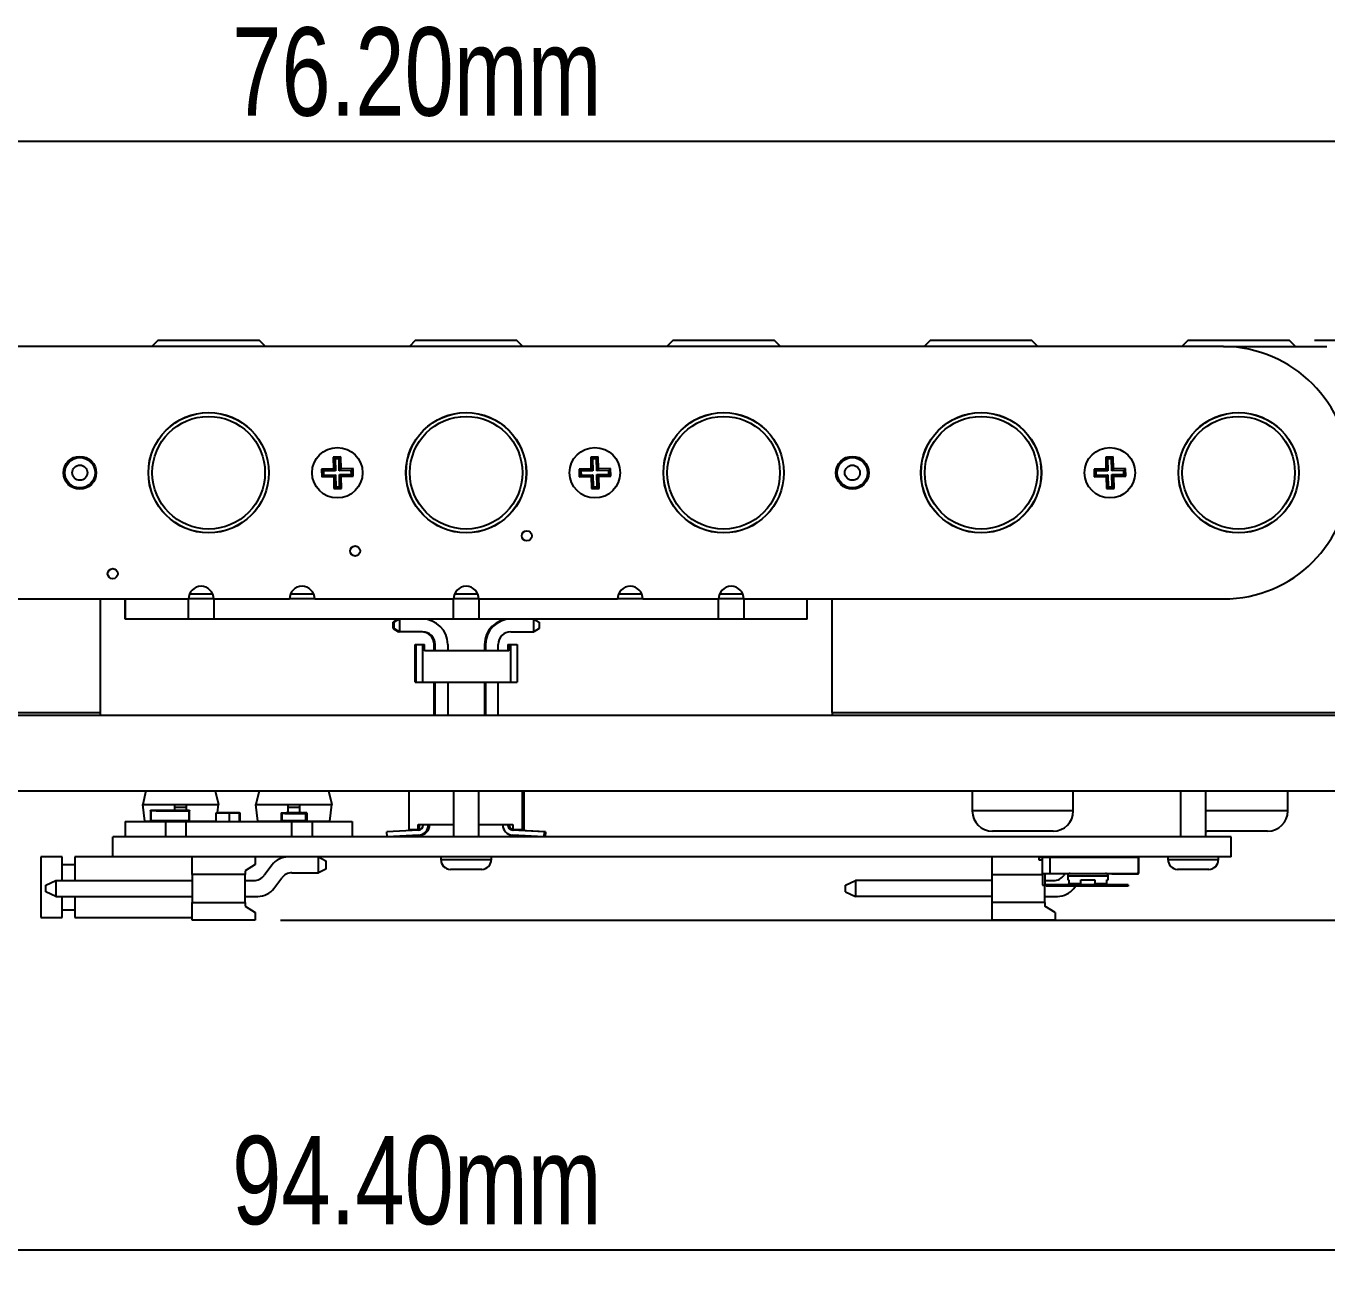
# Model space of a CAD drawing. Header units: millimetres. Extents: x 5 to 292, y 4 to 204.
# Drawn here: x 69 to 120.5, y 63.5 to 113 of the extents above; entities that cross this region are included whole.
import ezdxf

# ---------------------------------------------------------------- set-up
doc = ezdxf.new("R2010")
doc.units = ezdxf.units.MM
doc.layers.add('LAYER_1', color=179, linetype='Continuous')
doc.styles.add('SLDTEXTSTYLE0', font='TXT', dxfattribs={"width": 0.75})
doc.dimstyles.new('SLDDIMSTYLE0', dxfattribs={"dimtxt": 3.5, "dimasz": 3.556, "dimexe": 0, "dimexo": 0.0625, "dimgap": 0.875, "dimtad": 1, "dimrnd": 1e-09, "dimzin": 4, "dimdsep": 46, "dimtxsty": 'SLDTEXTSTYLE0', "dimblk1": 'CLOSED', "dimblk2": 'CLOSED', "dimsah": 1, "dimcen": 0.09, "dimadec": 0, "dimazin": 1, "dimtfac": 1, "dimtofl": 0, "dimtmove": 0, "dimatfit": 3, "dimldrblk": 'CLOSED', "dimfxl": 1, "dimfrac": 2, "dimtolj": 1, "dimtzin": 12, "dimarcsym": 0})
doc.dimstyles.new('SLDDIMSTYLE1', dxfattribs={"dimtxt": 3.5, "dimasz": 3.556, "dimexe": 0, "dimexo": 0.0625, "dimgap": 0.875, "dimtad": 1, "dimrnd": 1e-09, "dimzin": 12, "dimdsep": 46, "dimtxsty": 'SLDTEXTSTYLE0', "dimblk1": 'CLOSED', "dimblk2": 'CLOSED', "dimsah": 1, "dimcen": 0.09, "dimadec": 0, "dimazin": 3, "dimtfac": 1, "dimtmove": 0, "dimatfit": 0, "dimldrblk": 'CLOSED', "dimfxl": 1, "dimfrac": 2, "dimtolj": 1, "dimtzin": 12, "dimarcsym": 0})

# ---------------------------------------------------------------- blocks, each defined once
blk = doc.blocks.new('_CLOSED')
at = {"color": 0, "linetype": 'ByBlock', "lineweight": -2}
for p, q in [((-1, 0.166667), (0, 0)), ((-1, 0.166667), (-1, -0.166667)), ((0, 0), (-1, -0.166667)), ((0, 0), (-1, 0))]:
    blk.add_line(p, q, dxfattribs=at)
blk = doc.blocks.new('_D')
at = {"layer": 'LAYER_1'}
for p, q in [((39.223, 81.688), (39.223, 63.502)), ((133.623, 81.688), (133.623, 63.502)), ((39.223, 64.502), (133.623, 64.502))]:
    blk.add_line(p, q, dxfattribs=at)
at = {"layer": 'LAYER_1', "xscale": 3.556, "yscale": 3.556, "rotation": 180}
blk.add_blockref('_CLOSED', (39.223, 64.502, 1.494), dxfattribs=at)
at = {"layer": 'LAYER_1', "xscale": 3.556, "yscale": 3.556}
blk.add_blockref('_CLOSED', (133.623, 64.502, 1.494), dxfattribs=at)
at = {"layer": 'LAYER_1', "insert": (77.153, 69.013), "char_height": 3.5, "attachment_point": 1, "style": 'SLDTEXTSTYLE0'}
blk.add_mtext('94.40mm', dxfattribs=at)
blk = doc.blocks.new('_D_1')
at = {"layer": 'LAYER_1'}
for p, q in [((48.323, 97.288), (48.323, 109.425)), ((124.523, 97.288), (124.523, 109.425)), ((48.323, 108.425), (124.523, 108.425))]:
    blk.add_line(p, q, dxfattribs=at)
at = {"layer": 'LAYER_1', "xscale": 3.556, "yscale": 3.556, "rotation": 180}
blk.add_blockref('_CLOSED', (48.323, 108.425, 1.494), dxfattribs=at)
at = {"layer": 'LAYER_1', "xscale": 3.556, "yscale": 3.556}
blk.add_blockref('_CLOSED', (124.523, 108.425, 1.494), dxfattribs=at)
at = {"layer": 'LAYER_1', "insert": (77.153, 112.936), "char_height": 3.5, "attachment_point": 1, "style": 'SLDTEXTSTYLE0'}
blk.add_mtext('76.20mm', dxfattribs=at)
blk = doc.blocks.new('_D_2')
at = {"layer": 'LAYER_1'}
for p, q in [((145.849, 100.538), (145.849, 106.888)), ((120.023, 100.538), (146.849, 100.538)), ((145.849, 100.538), (145.849, 77.566)), ((79.07, 77.566), (146.849, 77.566)), ((145.849, 77.566), (145.849, 71.216))]:
    blk.add_line(p, q, dxfattribs=at)
at = {"layer": 'LAYER_1', "xscale": 3.556, "yscale": 3.556}
for p, rotation in [((145.849, 100.538, 1.494), 270), ((145.849, 77.566, 1.494), 90)]:
    blk.add_blockref('_CLOSED', p, dxfattribs=dict(at, rotation=rotation))
at = {"layer": 'LAYER_1', "insert": (141.337, 79.127), "char_height": 3.5, "attachment_point": 1, "rotation": 90, "style": 'SLDTEXTSTYLE0'}
blk.add_mtext('22.97mm', dxfattribs=at)

msp = doc.modelspace()

# ---------------------------------------------------------------- linework, layer by layer
at = {"color": 7, "linetype": 'Continuous', "lineweight": 25}
for p, q in [((74.223, 100.538), (73.973, 100.288)), ((74.223, 100.538), (76.034, 100.538)), ((76.034, 100.538), (78.223, 100.538)), ((78.473, 100.288), (78.223, 100.538)), ((84.423, 100.538), (84.173, 100.288)), ((84.423, 100.538), (88.423, 100.538)), ((88.673, 100.288), (88.423, 100.538)), ((94.623, 100.538), (94.373, 100.288)), ((94.623, 100.538), (98.623, 100.538)), ((98.873, 100.288), (98.623, 100.538)), ((104.823, 100.538), (104.573, 100.288)), ((104.823, 100.538), (108.823, 100.538)), ((109.073, 100.288), (108.823, 100.538)), ((115.023, 100.538), (114.773, 100.288)), ((115.023, 100.538), (118.808, 100.538)), ((118.808, 100.538), (119.023, 100.538)), ((119.273, 100.288), (119.023, 100.538)), ((116.423, 100.288), (56.423, 100.288)), ((116.423, 100.288), (120.523, 100.288)), ((81.458, 95.917), (81.159, 95.91)), ((81.159, 95.91), (81.169, 95.435)), ((81.233, 95.839), (81.159, 95.91)), ((81.387, 95.842), (81.458, 95.917)), ((81.469, 95.442), (81.458, 95.917)), ((91.658, 95.917), (91.359, 95.91)), ((91.433, 95.839), (91.359, 95.91)), ((91.359, 95.91), (91.369, 95.435)), ((91.587, 95.842), (91.658, 95.917)), ((91.669, 95.442), (91.658, 95.917)), ((112.058, 95.917), (111.759, 95.91)), ((111.759, 95.91), (111.769, 95.435)), ((111.833, 95.839), (111.759, 95.91)), ((111.987, 95.842), (112.058, 95.917)), ((112.069, 95.442), (112.058, 95.917)), ((81.169, 95.435), (80.695, 95.424)), ((80.695, 95.424), (80.701, 95.124)), ((80.769, 95.353), (80.695, 95.424)), ((81.244, 95.364), (80.769, 95.353)), ((80.769, 95.353), (80.773, 95.198)), ((81.244, 95.364), (81.169, 95.435)), ((81.387, 95.842), (81.233, 95.839)), ((81.233, 95.839), (81.244, 95.364)), ((81.398, 95.367), (81.387, 95.842)), ((81.398, 95.367), (81.469, 95.442)), ((81.873, 95.378), (81.398, 95.367)), ((81.944, 95.453), (81.469, 95.442)), ((81.873, 95.378), (81.944, 95.453)), ((81.877, 95.224), (81.873, 95.378)), ((81.951, 95.153), (81.944, 95.453)), ((91.369, 95.435), (90.895, 95.424)), ((90.969, 95.353), (90.895, 95.424)), ((90.895, 95.424), (90.901, 95.124)), ((91.444, 95.364), (90.969, 95.353)), ((90.969, 95.353), (90.973, 95.198)), ((91.444, 95.364), (91.369, 95.435)), ((91.587, 95.842), (91.433, 95.839)), ((91.433, 95.839), (91.444, 95.364)), ((91.598, 95.367), (91.587, 95.842)), ((91.598, 95.367), (91.669, 95.442)), ((92.073, 95.378), (91.598, 95.367)), ((92.144, 95.453), (91.669, 95.442)), ((92.073, 95.378), (92.144, 95.453)), ((92.077, 95.224), (92.073, 95.378)), ((92.151, 95.153), (92.144, 95.453)), ((111.769, 95.435), (111.295, 95.424)), ((111.295, 95.424), (111.301, 95.124)), ((111.369, 95.353), (111.295, 95.424)), ((111.844, 95.364), (111.369, 95.353)), ((111.369, 95.353), (111.373, 95.198)), ((111.844, 95.364), (111.769, 95.435)), ((111.987, 95.842), (111.833, 95.839)), ((111.833, 95.839), (111.844, 95.364)), ((111.998, 95.367), (111.987, 95.842)), ((111.998, 95.367), (112.069, 95.442)), ((112.473, 95.378), (111.998, 95.367)), ((112.544, 95.453), (112.069, 95.442)), ((112.473, 95.378), (112.544, 95.453)), ((112.477, 95.224), (112.473, 95.378)), ((112.551, 95.153), (112.544, 95.453)), ((80.773, 95.198), (80.701, 95.124)), ((80.701, 95.124), (81.176, 95.135)), ((80.773, 95.198), (81.247, 95.209)), ((81.247, 95.209), (81.176, 95.135)), ((81.176, 95.135), (81.187, 94.66)), ((81.247, 95.209), (81.258, 94.734)), ((81.402, 95.213), (81.877, 95.224)), ((81.413, 94.738), (81.402, 95.213)), ((81.402, 95.213), (81.476, 95.142)), ((81.476, 95.142), (81.951, 95.153)), ((81.487, 94.667), (81.476, 95.142)), ((81.877, 95.224), (81.951, 95.153)), ((90.973, 95.198), (90.901, 95.124)), ((90.901, 95.124), (91.376, 95.135)), ((90.973, 95.198), (91.447, 95.209)), ((91.447, 95.209), (91.376, 95.135)), ((91.376, 95.135), (91.387, 94.66)), ((91.447, 95.209), (91.458, 94.734)), ((91.602, 95.213), (92.077, 95.224)), ((91.602, 95.213), (91.676, 95.142)), ((91.613, 94.738), (91.602, 95.213)), ((91.676, 95.142), (92.151, 95.153)), ((91.687, 94.667), (91.676, 95.142)), ((92.077, 95.224), (92.151, 95.153)), ((111.373, 95.198), (111.301, 95.124)), ((111.301, 95.124), (111.776, 95.135)), ((111.373, 95.198), (111.847, 95.209)), ((111.847, 95.209), (111.776, 95.135)), ((111.776, 95.135), (111.787, 94.66)), ((111.847, 95.209), (111.858, 94.734)), ((112.002, 95.213), (112.477, 95.224)), ((112.013, 94.738), (112.002, 95.213)), ((112.002, 95.213), (112.076, 95.142)), ((112.076, 95.142), (112.551, 95.153)), ((112.087, 94.667), (112.076, 95.142)), ((112.477, 95.224), (112.551, 95.153)), ((81.258, 94.734), (81.187, 94.66)), ((81.187, 94.66), (81.487, 94.667)), ((81.258, 94.734), (81.413, 94.738)), ((81.413, 94.738), (81.487, 94.667)), ((91.458, 94.734), (91.387, 94.66)), ((91.387, 94.66), (91.687, 94.667)), ((91.458, 94.734), (91.613, 94.738)), ((91.613, 94.738), (91.687, 94.667)), ((111.858, 94.734), (111.787, 94.66)), ((111.787, 94.66), (112.087, 94.667)), ((111.858, 94.734), (112.013, 94.738)), ((112.013, 94.738), (112.087, 94.667)), ((56.423, 90.288), (75.423, 90.288)), ((71.923, 90.288), (71.923, 85.788)), ((72.915, 89.488), (72.915, 90.288)), ((72.927, 89.488), (72.927, 90.288)), ((75.421, 89.488), (75.421, 90.288)), ((76.423, 90.288), (75.423, 90.288)), ((75.465, 90.488), (76.381, 90.488)), ((76.423, 90.288), (79.423, 90.288)), ((76.441, 89.488), (76.441, 90.288)), ((80.423, 90.288), (79.423, 90.288)), ((79.465, 90.488), (80.381, 90.488)), ((80.423, 90.288), (85.923, 90.288)), ((85.921, 89.488), (85.921, 90.288)), ((86.923, 90.288), (85.923, 90.288)), ((85.965, 90.488), (86.881, 90.488)), ((86.923, 90.288), (92.423, 90.288)), ((86.941, 89.488), (86.941, 90.288)), ((93.423, 90.288), (92.423, 90.288)), ((92.465, 90.488), (93.381, 90.488)), ((93.423, 90.288), (96.423, 90.288)), ((96.421, 89.488), (96.421, 90.288)), ((97.423, 90.288), (96.423, 90.288)), ((96.465, 90.488), (97.381, 90.488)), ((97.423, 90.288), (116.423, 90.288)), ((97.441, 89.488), (97.441, 90.288)), ((99.931, 89.488), (99.931, 90.288)), ((100.923, 85.788), (100.923, 90.288)), ((72.927, 89.488), (72.915, 89.488)), ((73.927, 89.488), (72.927, 89.488)), ((75.421, 89.488), (73.927, 89.488)), ((76.441, 89.488), (75.421, 89.488)), ((85.921, 89.488), (76.441, 89.488)), ((83.745, 89.488), (83.528, 89.363)), ((83.528, 89.113), (83.528, 89.363)), ((83.784, 89.488), (83.568, 89.363)), ((83.568, 89.113), (83.568, 89.363)), ((83.745, 89.488), (83.745, 89.465)), ((83.784, 89.488), (83.784, 88.988)), ((86.941, 89.488), (85.921, 89.488)), ((96.421, 89.488), (86.941, 89.488)), ((89.101, 88.988), (89.101, 89.488)), ((89.101, 89.488), (89.318, 89.363)), ((89.318, 89.363), (89.318, 89.113)), ((97.441, 89.488), (96.421, 89.488)), ((98.931, 89.488), (97.441, 89.488)), ((99.931, 89.488), (98.931, 89.488)), ((83.528, 89.113), (83.745, 88.988)), ((83.568, 89.113), (83.784, 88.988)), ((83.745, 89.011), (83.745, 88.988)), ((83.784, 88.988), (83.745, 88.988)), ((84.693, 88.988), (83.784, 88.988)), ((88.193, 88.988), (89.101, 88.988)), ((89.318, 89.113), (89.101, 88.988)), ((84.403, 88.488), (84.443, 88.488)), ((84.403, 86.988), (84.403, 88.488)), ((84.443, 88.488), (84.693, 88.488)), ((84.443, 86.988), (84.443, 88.488)), ((84.693, 88.488), (84.693, 86.988)), ((84.693, 88.488), (84.768, 88.488)), ((84.768, 88.238), (84.768, 88.488)), ((88.118, 88.238), (84.768, 88.238)), ((85.153, 88.238), (85.153, 88.488)), ((85.193, 88.238), (85.193, 88.488)), ((85.693, 88.488), (85.693, 88.238)), ((87.153, 88.488), (87.153, 88.238)), ((87.193, 88.488), (87.193, 88.238)), ((87.693, 88.238), (87.693, 88.488)), ((88.078, 88.488), (88.118, 88.488)), ((88.078, 88.488), (88.078, 88.238)), ((88.118, 88.488), (88.118, 88.238)), ((88.118, 88.488), (88.193, 88.488)), ((88.193, 86.988), (88.193, 88.488)), ((88.193, 88.488), (88.443, 88.488)), ((88.443, 88.488), (88.443, 86.988)), ((84.403, 86.988), (84.443, 86.988)), ((84.443, 86.988), (84.693, 86.988)), ((84.693, 86.988), (88.193, 86.988)), ((85.153, 85.688), (85.153, 86.988)), ((85.193, 85.688), (85.193, 86.988)), ((85.693, 86.988), (85.693, 85.688)), ((87.153, 86.988), (87.153, 85.688)), ((87.193, 86.988), (87.193, 85.688)), ((87.693, 85.688), (87.693, 86.988)), ((88.193, 86.988), (88.443, 86.988)), ((48.323, 85.788), (71.923, 85.788)), ((51.623, 85.688), (121.223, 85.688)), ((71.923, 85.788), (71.923, 85.688)), ((100.923, 85.788), (100.923, 85.688)), ((100.923, 85.788), (124.523, 85.788)), ((51.623, 82.688), (121.223, 82.688)), ((73.738, 82.688), (73.611, 82.138)), ((76.484, 82.688), (76.611, 82.138)), ((78.225, 82.688), (78.098, 82.138)), ((80.971, 82.688), (81.098, 82.138)), ((84.149, 82.688), (84.149, 81.151)), ((85.923, 82.688), (85.923, 80.866)), ((86.923, 80.866), (86.923, 82.688)), ((88.649, 82.688), (88.649, 81.151)), ((88.702, 82.688), (88.702, 81.151)), ((106.473, 82.688), (106.473, 81.888)), ((110.473, 81.888), (110.473, 82.688)), ((114.723, 82.688), (114.723, 80.866)), ((115.723, 80.866), (115.723, 82.688)), ((118.973, 81.888), (118.973, 82.688)), ((73.691, 81.488), (73.611, 82.138)), ((73.611, 82.138), (74.869, 82.138)), ((74.869, 82.138), (75.352, 82.138)), ((74.869, 82.138), (74.869, 82.038)), ((74.869, 82.038), (75.352, 82.038)), ((74.869, 82.038), (74.869, 81.915)), ((75.352, 82.038), (75.352, 82.138)), ((75.352, 82.138), (76.611, 82.138)), ((75.352, 81.916), (75.352, 82.038)), ((76.572, 81.826), (76.611, 82.138)), ((78.177, 81.488), (78.098, 82.138)), ((78.098, 82.138), (79.356, 82.138)), ((79.356, 82.138), (79.839, 82.138)), ((79.356, 82.138), (79.356, 82.038)), ((79.356, 82.038), (79.839, 82.038)), ((79.356, 82.038), (79.356, 81.826)), ((79.839, 82.038), (79.839, 82.138)), ((79.839, 82.138), (81.098, 82.138)), ((79.839, 81.826), (79.839, 82.038)), ((81.018, 81.488), (81.098, 82.138)), ((72.913, 81.466), (72.913, 80.866)), ((72.913, 81.466), (73.913, 81.466)), ((73.691, 81.488), (73.915, 81.488)), ((73.765, 81.466), (73.765, 81.488)), ((73.913, 81.466), (74.508, 81.466)), ((73.915, 81.916), (74.135, 81.916)), ((73.915, 81.911), (73.915, 81.916)), ((73.915, 81.911), (73.915, 81.471)), ((74.14, 81.911), (73.915, 81.911)), ((73.915, 81.471), (74.215, 81.471)), ((73.915, 81.466), (73.915, 81.471)), ((74.14, 81.886), (73.945, 81.886)), ((73.945, 81.496), (73.945, 81.886)), ((74.215, 81.496), (73.945, 81.496)), ((74.14, 81.911), (74.135, 81.916)), ((74.135, 81.916), (74.215, 81.916)), ((74.14, 81.911), (74.14, 81.886)), ((74.215, 81.911), (74.14, 81.911)), ((74.14, 81.886), (75.24, 81.886)), ((74.215, 81.916), (74.215, 81.915)), ((74.215, 81.91), (74.22, 81.915)), ((74.215, 81.915), (74.22, 81.915)), ((75.165, 81.91), (74.215, 81.91)), ((74.215, 81.91), (74.215, 81.886)), ((74.215, 81.471), (74.215, 81.496)), ((75.165, 81.496), (74.215, 81.496)), ((74.215, 81.471), (74.215, 81.466)), ((74.22, 81.915), (75.16, 81.915)), ((74.288, 81.471), (74.283, 81.466)), ((74.288, 81.471), (74.288, 81.496)), ((74.288, 81.471), (74.29, 81.471)), ((74.29, 81.471), (74.29, 81.496)), ((74.29, 81.488), (74.869, 81.488)), ((74.416, 81.466), (74.416, 81.488)), ((74.508, 81.466), (74.508, 80.866)), ((74.508, 81.466), (75.318, 81.466)), ((74.869, 81.466), (74.869, 81.496)), ((75.09, 81.496), (75.09, 81.471)), ((75.09, 81.471), (75.092, 81.471)), ((75.092, 81.496), (75.092, 81.471)), ((75.097, 81.466), (75.092, 81.471)), ((75.165, 81.91), (75.16, 81.915)), ((75.16, 81.915), (75.165, 81.915)), ((75.165, 81.915), (75.165, 81.916)), ((75.165, 81.916), (75.245, 81.916)), ((75.24, 81.911), (75.165, 81.911)), ((75.165, 81.886), (75.165, 81.91)), ((75.165, 81.496), (75.165, 81.471)), ((75.435, 81.496), (75.165, 81.496)), ((75.165, 81.471), (75.465, 81.471)), ((75.165, 81.466), (75.165, 81.471)), ((75.24, 81.911), (75.245, 81.916)), ((75.24, 81.911), (75.24, 81.886)), ((75.465, 81.911), (75.24, 81.911)), ((75.24, 81.886), (75.435, 81.886)), ((75.245, 81.916), (75.465, 81.916)), ((75.318, 81.466), (75.318, 80.866)), ((75.318, 81.466), (79.508, 81.466)), ((75.435, 81.886), (75.435, 81.496)), ((75.465, 81.916), (75.465, 81.911)), ((75.465, 81.471), (75.465, 81.911)), ((75.465, 81.488), (76.523, 81.488)), ((75.465, 81.471), (75.465, 81.466)), ((75.692, 81.488), (75.692, 81.466)), ((75.805, 81.488), (75.805, 81.466)), ((76.289, 81.466), (76.289, 81.488)), ((76.393, 81.466), (76.393, 81.488)), ((76.442, 81.488), (76.442, 81.466)), ((76.523, 81.466), (76.523, 81.816)), ((76.523, 81.816), (77.033, 81.816)), ((76.528, 81.826), (76.528, 81.816)), ((76.528, 81.826), (77.028, 81.826)), ((77.028, 81.826), (77.028, 81.816)), ((77.028, 81.826), (77.444, 81.826)), ((77.033, 81.816), (77.033, 81.471)), ((77.033, 81.816), (77.449, 81.816)), ((77.033, 81.471), (77.033, 81.466)), ((77.444, 81.826), (77.444, 81.816)), ((77.444, 81.826), (77.447, 81.826)), ((77.447, 81.826), (77.447, 81.816)), ((77.449, 81.816), (77.449, 81.466)), ((77.449, 81.816), (77.449, 81.816)), ((77.449, 81.816), (77.449, 81.786)), ((77.449, 81.816), (77.453, 81.816)), ((77.449, 81.496), (77.449, 81.786)), ((77.449, 81.786), (77.449, 81.786)), ((77.449, 81.786), (77.453, 81.786)), ((77.45, 81.496), (77.449, 81.496)), ((77.45, 81.466), (77.45, 81.496)), ((77.452, 81.496), (77.45, 81.496)), ((77.452, 81.496), (77.452, 81.466)), ((77.453, 81.496), (77.452, 81.496)), ((77.453, 81.816), (77.453, 81.786)), ((77.453, 81.816), (77.453, 81.816)), ((77.453, 81.466), (77.453, 81.816)), ((77.453, 81.786), (77.453, 81.496)), ((77.453, 81.786), (77.453, 81.786)), ((78.177, 81.488), (79.09, 81.488)), ((78.42, 81.488), (78.42, 81.466)), ((78.903, 81.466), (78.903, 81.488)), ((79.09, 81.816), (79.24, 81.816)), ((79.09, 81.816), (79.09, 81.471)), ((79.09, 81.471), (79.34, 81.471)), ((79.24, 81.786), (79.12, 81.786)), ((79.12, 81.496), (79.12, 81.786)), ((79.12, 81.786), (79.12, 81.496)), ((79.34, 81.496), (79.12, 81.496)), ((79.12, 81.496), (79.12, 81.496)), ((79.24, 81.816), (79.24, 81.786)), ((79.24, 81.816), (79.241, 81.816)), ((79.24, 81.786), (79.24, 81.786)), ((79.24, 81.786), (79.94, 81.786)), ((79.241, 81.816), (79.241, 81.786)), ((79.241, 81.816), (79.291, 81.816)), ((79.29, 81.815), (79.29, 81.786)), ((79.29, 81.815), (79.89, 81.815)), ((79.291, 81.826), (79.291, 81.816)), ((79.291, 81.826), (79.891, 81.826)), ((79.291, 81.816), (79.891, 81.816)), ((79.34, 81.466), (79.34, 81.496)), ((79.34, 81.471), (79.34, 81.496)), ((79.34, 81.496), (79.34, 81.496)), ((79.84, 81.496), (79.34, 81.496)), ((79.389, 81.466), (79.389, 81.496)), ((79.392, 81.466), (79.392, 81.496)), ((79.392, 81.466), (79.392, 81.496)), ((79.394, 81.466), (79.394, 81.496)), ((79.397, 81.466), (79.397, 81.496)), ((79.397, 81.466), (79.397, 81.496)), ((79.4, 81.466), (79.4, 81.496)), ((79.402, 81.466), (79.402, 81.496)), ((79.403, 81.466), (79.403, 81.496)), ((79.405, 81.466), (79.405, 81.496)), ((79.407, 81.466), (79.407, 81.496)), ((79.408, 81.466), (79.408, 81.496)), ((79.41, 81.466), (79.41, 81.496)), ((79.412, 81.466), (79.412, 81.496)), ((79.413, 81.466), (79.413, 81.496)), ((79.415, 81.466), (79.415, 81.496)), ((79.418, 81.466), (79.418, 81.496)), ((79.418, 81.466), (79.418, 81.496)), ((79.508, 81.466), (79.508, 80.866)), ((79.508, 81.466), (80.318, 81.466)), ((79.792, 81.496), (79.792, 81.466)), ((79.792, 81.496), (79.792, 81.466)), ((79.84, 81.496), (79.84, 81.466)), ((80.06, 81.496), (79.84, 81.496)), ((79.89, 81.786), (79.89, 81.815)), ((79.89, 81.815), (79.891, 81.815)), ((79.891, 81.826), (79.891, 81.816)), ((79.891, 81.826), (79.893, 81.826)), ((79.891, 81.816), (79.891, 81.816)), ((79.891, 81.816), (79.94, 81.816)), ((79.891, 81.786), (79.891, 81.815)), ((79.892, 81.816), (79.893, 81.816)), ((79.893, 81.826), (79.896, 81.826)), ((79.893, 81.826), (79.893, 81.816)), ((79.896, 81.826), (79.896, 81.816)), ((79.896, 81.826), (79.898, 81.826)), ((79.898, 81.826), (79.901, 81.826)), ((79.898, 81.826), (79.898, 81.816)), ((79.901, 81.826), (79.901, 81.816)), ((79.901, 81.826), (79.903, 81.826)), ((79.903, 81.826), (79.906, 81.826)), ((79.903, 81.826), (79.903, 81.816)), ((79.906, 81.826), (79.906, 81.816)), ((79.906, 81.826), (79.909, 81.826)), ((79.909, 81.826), (79.909, 81.816)), ((79.909, 81.826), (79.911, 81.826)), ((79.911, 81.826), (79.911, 81.816)), ((79.911, 81.826), (79.914, 81.826)), ((79.914, 81.826), (79.917, 81.826)), ((79.914, 81.826), (79.914, 81.816)), ((79.917, 81.826), (79.917, 81.816)), ((79.917, 81.826), (79.919, 81.826)), ((79.919, 81.826), (79.919, 81.816)), ((79.94, 81.816), (79.94, 81.786)), ((80.09, 81.816), (79.94, 81.816)), ((79.94, 81.786), (80.06, 81.786)), ((80.06, 81.786), (80.06, 81.496)), ((80.09, 81.466), (80.09, 81.816)), ((80.09, 81.816), (80.093, 81.816)), ((80.096, 81.816), (80.093, 81.816)), ((80.093, 81.816), (80.093, 81.466)), ((80.096, 81.466), (80.096, 81.816)), ((80.096, 81.816), (80.098, 81.816)), ((80.101, 81.816), (80.098, 81.816)), ((80.098, 81.816), (80.098, 81.466)), ((80.101, 81.466), (80.101, 81.816)), ((80.101, 81.816), (80.103, 81.816)), ((80.106, 81.816), (80.103, 81.816)), ((80.103, 81.816), (80.103, 81.466)), ((80.106, 81.466), (80.106, 81.816)), ((80.106, 81.816), (80.108, 81.816)), ((80.108, 81.816), (80.108, 81.466)), ((80.111, 81.816), (80.108, 81.816)), ((80.111, 81.466), (80.111, 81.816)), ((80.111, 81.816), (80.114, 81.816)), ((80.116, 81.816), (80.114, 81.816)), ((80.114, 81.816), (80.114, 81.466)), ((80.116, 81.466), (80.116, 81.816)), ((80.116, 81.816), (80.119, 81.816)), ((80.119, 81.816), (80.119, 81.466)), ((80.119, 81.488), (81.018, 81.488)), ((80.292, 81.488), (80.292, 81.466)), ((80.318, 81.466), (80.318, 80.866)), ((80.318, 81.466), (80.913, 81.466)), ((80.776, 81.466), (80.776, 81.488)), ((80.913, 81.466), (81.913, 81.466)), ((81.913, 81.466), (81.913, 80.866)), ((84.535, 81.131), (83.286, 81.065)), ((83.297, 80.866), (83.286, 81.065)), ((84.545, 80.931), (83.297, 80.866)), ((84.598, 80.931), (83.35, 80.866)), ((84.149, 81.151), (84.524, 81.151)), ((84.524, 81.351), (85.923, 81.351)), ((84.524, 81.151), (84.524, 81.351)), ((84.524, 81.151), (84.577, 81.151)), ((84.577, 81.151), (84.577, 81.351)), ((84.724, 81.331), (84.724, 81.351)), ((84.924, 81.331), (84.924, 81.351)), ((84.977, 81.331), (84.977, 81.351)), ((86.923, 81.351), (88.274, 81.351)), ((87.874, 81.351), (87.874, 81.331)), ((88.074, 81.351), (88.074, 81.331)), ((88.127, 81.351), (88.127, 81.331)), ((89.501, 80.866), (88.253, 80.931)), ((89.512, 81.065), (88.264, 81.131)), ((88.274, 81.351), (88.274, 81.151)), ((88.274, 81.151), (88.649, 81.151)), ((89.565, 81.065), (88.317, 81.131)), ((88.649, 81.151), (88.702, 81.151)), ((89.512, 81.065), (89.501, 80.866)), ((89.565, 81.065), (89.555, 80.866)), ((109.673, 81.088), (107.273, 81.088)), ((115.723, 81.09), (115.773, 81.088)), ((118.173, 81.088), (115.773, 81.088)), ((72.423, 80.066), (72.423, 80.866)), ((74.423, 80.866), (72.423, 80.866)), ((114.723, 80.866), (74.423, 80.866)), ((83.35, 80.866), (83.35, 80.869)), ((89.555, 80.866), (89.502, 80.869)), ((116.723, 80.866), (114.723, 80.866)), ((116.723, 80.066), (116.723, 80.866)), ((70.42, 80.066), (69.57, 80.066)), ((69.57, 80.066), (69.57, 77.666)), ((70.42, 79.131), (70.42, 80.066)), ((72.423, 80.066), (70.92, 80.066)), ((70.92, 80.066), (70.92, 79.131)), ((74.423, 80.066), (72.423, 80.066)), ((114.723, 80.066), (74.423, 80.066)), ((75.57, 79.366), (75.57, 80.066)), ((78.07, 80.066), (78.07, 79.766)), ((80.57, 79.436), (80.57, 80.066)), ((80.57, 80.066), (80.87, 79.916)), ((80.87, 79.916), (80.87, 79.586)), ((85.423, 80.066), (85.423, 79.966)), ((87.423, 79.966), (87.423, 80.066)), ((107.25, 80.066), (107.25, 79.366)), ((109.103, 80.048), (109.103, 79.948)), ((109.253, 80.048), (109.103, 80.048)), ((109.103, 79.948), (109.253, 79.948)), ((109.253, 79.413), (109.253, 80.048)), ((109.553, 80.048), (109.253, 80.048)), ((109.553, 79.413), (109.553, 80.048)), ((113.003, 80.048), (109.553, 80.048)), ((109.75, 80.066), (109.75, 80.048)), ((109.75, 80.066), (109.75, 80.048)), ((112.165, 80.066), (112.165, 80.053)), ((112.165, 80.053), (113.027, 80.053)), ((112.25, 80.048), (112.25, 80.053)), ((112.275, 80.053), (112.285, 80.048)), ((112.276, 80.053), (112.286, 80.048)), ((113.053, 79.998), (113.053, 80.028)), ((113.053, 79.463), (113.053, 79.998)), ((113.065, 79.438), (113.065, 80.028)), ((114.223, 80.066), (114.223, 79.966)), ((116.723, 80.066), (114.723, 80.066)), ((116.223, 79.966), (116.223, 80.066)), ((70.42, 79.766), (70.92, 79.766)), ((77.67, 79.366), (75.57, 79.366)), ((75.57, 79.366), (75.57, 78.266)), ((78.07, 79.766), (77.67, 79.516)), ((77.67, 79.516), (77.67, 79.366)), ((77.67, 78.266), (77.67, 79.366)), ((78.73, 79.745), (78.42, 79.331)), ((79.52, 79.436), (80.57, 79.436)), ((80.87, 79.586), (80.57, 79.436)), ((85.842, 79.566), (85.799, 79.568)), ((86.273, 79.566), (85.842, 79.566)), ((86.274, 79.568), (86.273, 79.566)), ((86.572, 79.568), (86.274, 79.568)), ((86.573, 79.566), (86.572, 79.568)), ((87.004, 79.566), (86.573, 79.566)), ((87.047, 79.568), (87.004, 79.566)), ((107.25, 79.366), (107.25, 78.266)), ((107.25, 79.366), (109.253, 79.366)), ((109.253, 79.413), (109.553, 79.413)), ((109.253, 79.413), (109.253, 78.948)), ((109.353, 78.948), (109.353, 79.413)), ((109.553, 79.413), (113.003, 79.413)), ((110.161, 79.413), (110.099, 79.331)), ((111.793, 79.4), (111.793, 79.413)), ((111.994, 79.4), (111.793, 79.4)), ((111.994, 79.413), (111.994, 79.4)), ((111.994, 79.4), (113.027, 79.4)), ((113.027, 79.413), (113.003, 79.413)), ((113.053, 79.438), (113.053, 79.463)), ((114.642, 79.566), (114.599, 79.568)), ((115.073, 79.566), (114.642, 79.566)), ((115.074, 79.568), (115.073, 79.566)), ((115.372, 79.568), (115.074, 79.568)), ((115.373, 79.566), (115.372, 79.568)), ((115.804, 79.566), (115.373, 79.566)), ((115.847, 79.568), (115.804, 79.566)), ((69.77, 78.951), (70.17, 79.131)), ((69.77, 78.681), (69.77, 78.951)), ((70.17, 79.131), (70.17, 78.501)), ((70.17, 79.131), (75.57, 79.131)), ((77.67, 79.131), (78.019, 79.131)), ((78.809, 78.821), (79.12, 79.235)), ((101.45, 78.951), (101.85, 79.131)), ((101.45, 78.681), (101.45, 78.951)), ((101.85, 79.131), (101.85, 78.501)), ((107.25, 79.131), (101.85, 79.131)), ((109.253, 78.948), (109.353, 78.948)), ((109.35, 78.266), (109.35, 78.948)), ((109.353, 79.131), (109.699, 79.131)), ((109.393, 78.963), (109.393, 78.913)), ((109.538, 78.963), (109.393, 78.963)), ((109.538, 78.913), (109.393, 78.913)), ((109.538, 78.963), (109.538, 78.913)), ((112.303, 78.963), (109.538, 78.963)), ((112.303, 78.913), (109.538, 78.913)), ((110.253, 79.313), (110.253, 79.163)), ((110.253, 79.163), (110.301, 79.163)), ((110.301, 79.163), (110.301, 79.013)), ((110.301, 79.013), (110.778, 79.013)), ((110.489, 78.821), (110.558, 78.913)), ((110.49, 78.821), (110.559, 78.913)), ((110.778, 79.163), (111.328, 79.163)), ((110.778, 79.013), (110.778, 79.163)), ((111.328, 79.163), (111.328, 79.013)), ((111.328, 79.013), (111.804, 79.013)), ((111.804, 79.163), (111.853, 79.163)), ((111.804, 79.013), (111.804, 79.163)), ((111.853, 79.163), (111.853, 79.313)), ((112.303, 78.913), (112.303, 78.963)), ((112.653, 78.963), (112.303, 78.963)), ((112.653, 78.913), (112.303, 78.913)), ((112.653, 78.963), (112.653, 78.913)), ((70.17, 78.501), (69.77, 78.681)), ((70.17, 78.501), (75.57, 78.501)), ((70.42, 77.666), (70.42, 78.501)), ((70.92, 78.501), (70.92, 77.666)), ((77.67, 78.501), (78.169, 78.501)), ((101.45, 78.681), (101.85, 78.501)), ((107.25, 78.501), (101.85, 78.501)), ((109.35, 78.266), (109.35, 78.501)), ((109.35, 78.501), (109.849, 78.501)), ((70.42, 77.966), (70.92, 77.966)), ((75.57, 77.566), (75.57, 78.266)), ((75.57, 78.266), (77.67, 78.266)), ((77.67, 78.266), (77.67, 78.116)), ((77.67, 78.116), (78.07, 77.866)), ((78.07, 77.866), (78.07, 77.566)), ((109.35, 78.266), (107.25, 78.266)), ((107.25, 78.266), (107.25, 77.566)), ((109.35, 78.266), (109.35, 78.266)), ((109.35, 78.266), (109.35, 78.116)), ((109.35, 78.266), (109.35, 78.116)), ((109.75, 77.866), (109.35, 78.116)), ((109.75, 77.866), (109.35, 78.116)), ((109.75, 77.866), (109.75, 77.566)), ((109.75, 77.866), (109.75, 77.566)), ((69.57, 77.666), (70.42, 77.666)), ((70.92, 77.666), (75.57, 77.666)), ((78.07, 77.566), (75.57, 77.566)), ((109.75, 77.566), (107.25, 77.566)), ((109.75, 77.566), (109.75, 77.566))]:
    msp.add_line(p, q, dxfattribs=at)
at = {"color": 8, "linetype": 'Continuous', "lineweight": 25}
for p, q in [((74.215, 81.471), (74.288, 81.471)), ((75.092, 81.471), (75.165, 81.471)), ((110.473, 81.888), (106.473, 81.888)), ((118.973, 81.888), (115.723, 81.888)), ((85.423, 79.966), (87.423, 79.966)), ((114.223, 79.966), (116.223, 79.966)), ((110.253, 79.313), (111.853, 79.313))]:
    msp.add_line(p, q, dxfattribs=at)
at = {"color": 7, "linetype": 'Continuous', "lineweight": 25, "flags": 128}
msp.add_lwpolyline([(111.05, 80.066), (110.957, 80.06), (110.882, 80.048)], dxfattribs=at)
at = {"color": 7, "linetype": 'Continuous', "lineweight": 25}
for centre, radius in [((76.223, 95.288), 2.385), ((76.223, 95.288), 2.381), ((76.223, 95.288), 2.231), ((86.423, 95.288), 2.385), ((86.423, 95.288), 2.381), ((86.423, 95.288), 2.231), ((96.623, 95.288), 2.385), ((96.623, 95.288), 2.381), ((96.623, 95.288), 2.231), ((106.823, 95.288), 2.385), ((106.823, 95.288), 2.381), ((106.823, 95.288), 2.231), ((117.023, 95.288), 2.385), ((117.023, 95.288), 2.381), ((117.023, 95.288), 2.231), ((71.123, 95.288), 0.65), ((71.123, 95.288), 0.6), ((81.323, 95.288), 1), ((91.523, 95.288), 1), ((101.723, 95.288), 0.65), ((101.723, 95.288), 0.6), ((111.923, 95.288), 1), ((71.123, 95.288), 0.3), ((101.723, 95.288), 0.3), ((88.823, 92.788), 0.2), ((82.023, 92.188), 0.2), ((72.423, 91.288), 0.2)]:
    msp.add_circle(centre, radius, dxfattribs=at)
for centre, radius, start, end in [((116.379, 95.244), 5.044, 0.5, 89.5), ((116.423, 95.288), 5, 270, 0), ((75.923, 90.288), 0.5, 0, 180), ((79.923, 90.288), 0.5, 0, 180), ((86.423, 90.288), 0.5, 0, 180), ((92.923, 90.288), 0.5, 0, 180), ((96.923, 90.288), 0.5, 0, 180), ((84.693, 88.488), 1, 0, 90), ((88.153, 88.488), 1, 90, 180), ((88.193, 88.488), 1, 90, 180), ((84.653, 88.488), 0.5, 360, 90), ((84.693, 88.488), 0.5, 360, 90), ((88.193, 88.488), 0.5, 90, 180), ((74.285, 81.471), 0.005, 269.9771, 0.0229), ((75.095, 81.471), 0.005, 180.062, 269.9807), ((77.028, 81.471), 0.005, 270, 0), ((79.352, 81.47), 0.261, 179.7293, 180.8257), ((79.602, 81.47), 0.261, 179.7293, 180.8257), ((107.273, 81.888), 0.8, 180, 270), ((109.673, 81.888), 0.8, 270, 0), ((118.173, 81.888), 0.8, 270, 0), ((84.524, 81.331), 0.2, 273, 360), ((84.524, 81.331), 0.4, 273, 360), ((84.577, 81.331), 0.4, 273, 360), ((88.274, 81.331), 0.4, 180, 267), ((88.274, 81.331), 0.2, 180, 267), ((88.327, 81.331), 0.2, 180, 267), ((79.37, 79.266), 0.8, 90, 143.1792), ((85.823, 79.966), 0.4, 180, 266.5132), ((87.023, 79.966), 0.4, 273.4832, 0), ((113.003, 79.998), 0.05, 0, 90), ((113.027, 80.028), 0.0381, 0, 90), ((113.027, 80.028), 0.0254, 360, 90), ((114.623, 79.966), 0.4, 180, 266.5132), ((115.823, 79.966), 0.4, 273.4832, 0), ((79.52, 78.936), 0.5, 90, 143.1792), ((110.353, 79.313), 0.1, 90, 180), ((111.753, 79.313), 0.1, 65.9727, 90), ((111.753, 79.313), 0.1, 360, 60.8092), ((113.003, 79.463), 0.05, 270, 360), ((113.027, 79.438), 0.0254, 270, 0), ((113.027, 79.438), 0.0381, 270, 360), ((78.019, 79.631), 0.5, 270, 323.1792), ((109.699, 79.631), 0.5, 270, 323.1792), ((78.169, 79.301), 0.8, 270, 323.1792), ((109.849, 79.301), 0.8, 270, 323.1792), ((109.849, 79.301), 0.8, 270, 323.1792)]:
    msp.add_arc(centre, radius, start, end, dxfattribs=at)
for points, knots in [([(110.248, 78.963), (110.255, 78.964), (110.267, 78.965), (110.283, 78.974), (110.295, 78.988), (110.301, 79.002), (110.301, 79.01), (110.301, 79.013)], [0, 0, 0, 0, 0.231055, 0.462297, 0.687553, 0.899906, 1, 1, 1, 1]), ([(110.778, 78.963), (110.778, 78.964), (110.778, 78.965), (110.778, 78.974), (110.778, 78.988), (110.778, 79.002), (110.778, 79.01), (110.778, 79.013)], [0, 0, 0, 0, 0.23108, 0.46231, 0.687552, 0.899911, 1, 1, 1, 1]), ([(111.328, 78.963), (111.328, 78.964), (111.328, 78.965), (111.328, 78.974), (111.328, 78.988), (111.328, 79.002), (111.328, 79.01), (111.328, 79.013)], [0, 0, 0, 0, 0.23108, 0.46231, 0.687552, 0.899911, 1, 1, 1, 1]), ([(111.857, 78.963), (111.851, 78.964), (111.838, 78.965), (111.822, 78.974), (111.81, 78.988), (111.804, 79.002), (111.804, 79.01), (111.804, 79.013)], [0, 0, 0, 0, 0.2310538, 0.4622958, 0.6875522, 0.8999061, 1, 1, 1, 1])]:
    msp.add_open_spline(points, degree=3, knots=knots, dxfattribs=at)

# ---------------------------------------------------------------- dimensions: what is measured, and where the dimension line sits
at = {"layer": 'LAYER_1'}
for base, p1, p2, picture, middle in [((124.523, 108.425), (48.323, 96.288), (124.523, 96.288), '_D_1', (87.346, 108.425)), ((133.623, 64.502), (39.223, 82.688), (133.623, 82.688), '_D', (87.346, 64.502))]:
    dim = msp.add_linear_dim(base=base, p1=p1, p2=p2, dimstyle='SLDDIMSTYLE0', dxfattribs=at)
    dim.commit()
    dim.dimension.update_dxf_attribs({"geometry": picture, "text_midpoint": middle, "dimtype": 160})
dim = msp.add_linear_dim(base=(145.849, 77.566), p1=(119.023, 100.538), p2=(78.07, 77.566), angle=90, dimstyle='SLDDIMSTYLE1', dxfattribs=at)
dim.commit()
dim.dimension.update_dxf_attribs({"geometry": '_D_2', "text_midpoint": (145.849, 89.321), "dimtype": 160})

doc.saveas('drawing.dxf')
